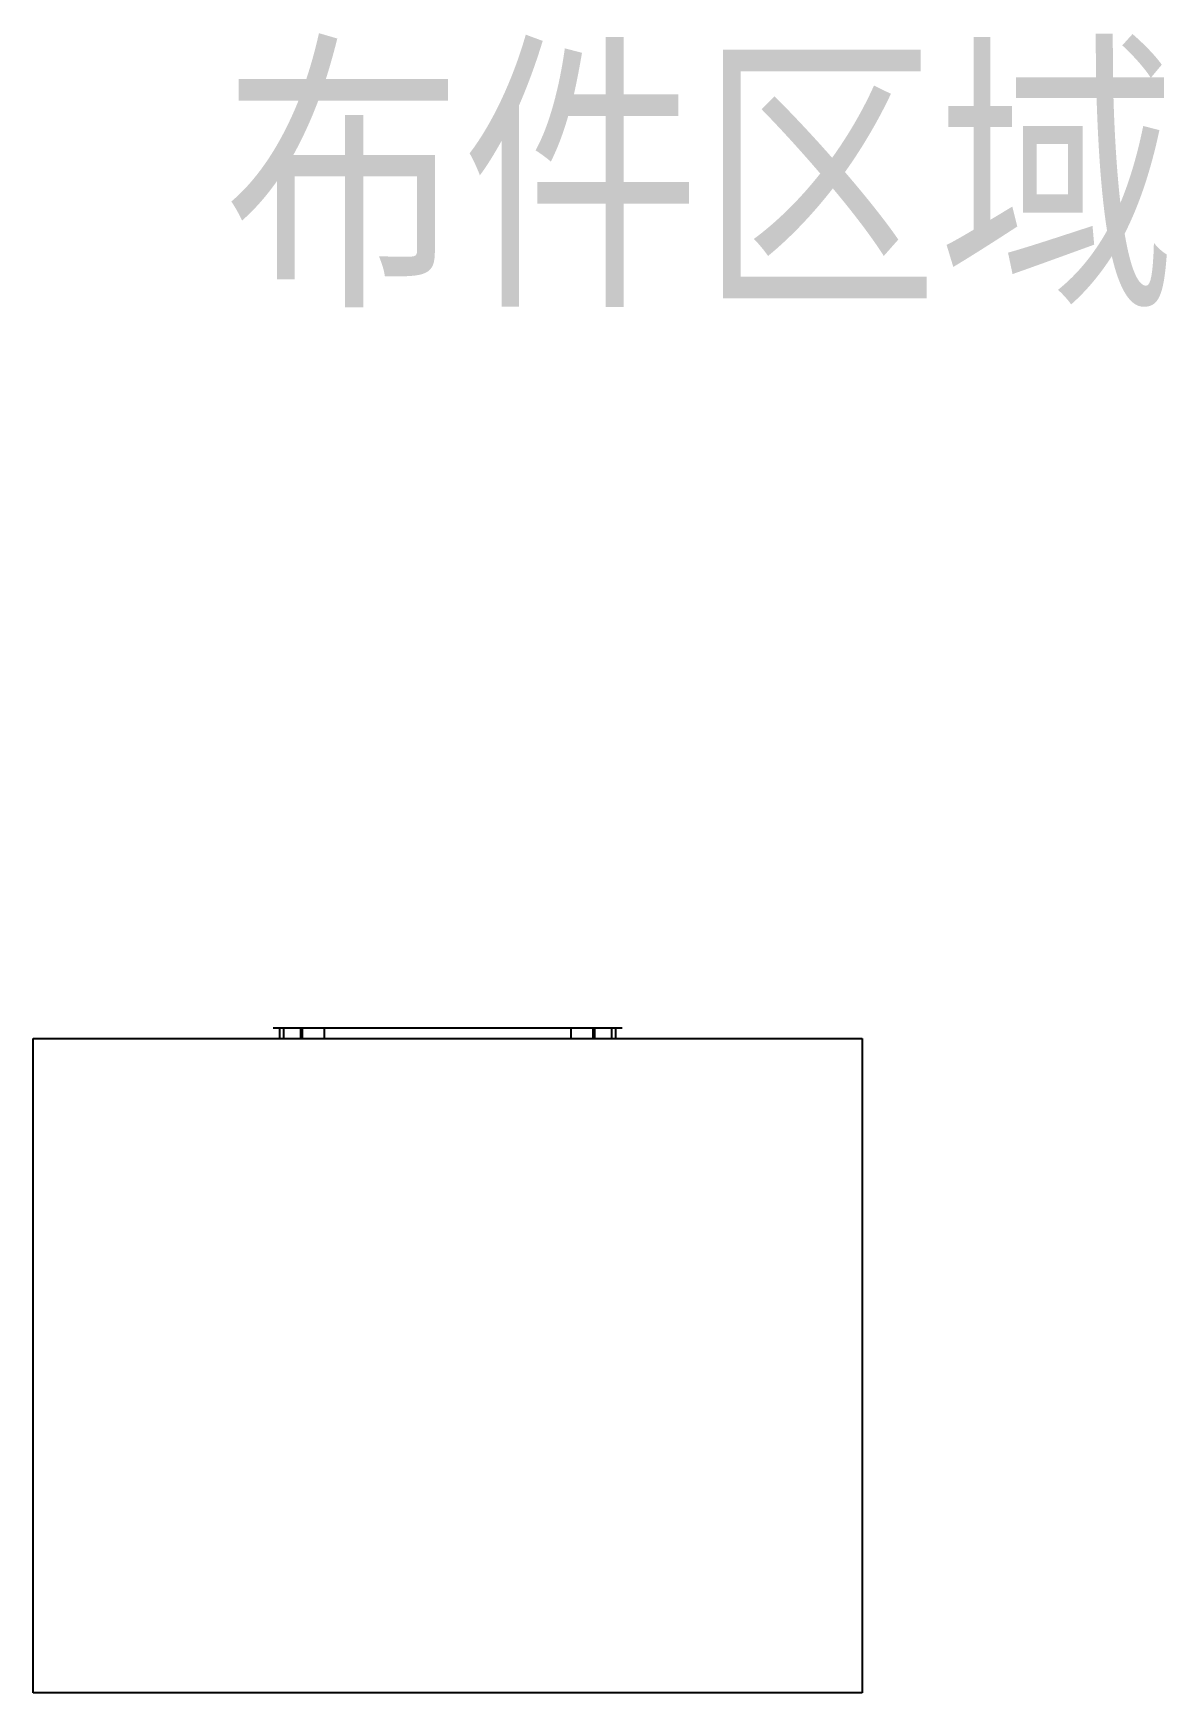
# Model space of a CAD drawing. Header units: inches. Extents: x 0 to 297, y 0 to 210.
# Drawn here: x 216.69 to 242.68, y 93.82 to 131.88 of the extents above; entities that cross this region are included whole.
import ezdxf

# ---------------------------------------------------------------- set-up
doc = ezdxf.new("R2010")
doc.units = ezdxf.units.IN
doc.header["$LTSCALE"] = 0.64311
doc.header["$MEASUREMENT"] = 0
doc.linetypes.add('PHANTOM', pattern=[0.8, 0.45, -0.05, 0.1, -0.05, 0.1, -0.05])
doc.layers.get('0').update_dxf_attribs({"linetype": 'CONTINUOUS'})
doc.layers.add('07_ALL_FEATURES', color=7, linetype='CONTINUOUS')
doc.layers.add('DEFAULT_3', color=7, linetype='PHANTOM')
doc.styles.get("Standard").update_dxf_attribs({"font": 'txt', "width": 0.8})

msp = doc.modelspace()

# ---------------------------------------------------------------- linework, layer by layer
at = {"color": 253, "linetype": 'Continuous'}
for p, q in [((222.193, 109.073), (222.343, 109.073)), ((230.043, 109.073), (230.193, 109.073))]:
    msp.add_line(p, q, dxfattribs=at)
at = {"color": 7, "linetype": 'Continuous'}
for p, q in [((222.343, 108.823), (222.343, 109.073)), ((222.343, 109.073), (230.043, 109.073)), ((222.863, 108.823), (222.863, 109.073)), ((229.523, 109.073), (229.523, 108.823)), ((230.043, 109.073), (230.043, 108.823))]:
    msp.add_line(p, q, dxfattribs=at)
at = {"layer": '07_ALL_FEATURES', "color": 3, "linetype": 'Continuous'}
for p, q in [((216.693, 93.823), (216.693, 108.823)), ((216.693, 108.823), (235.693, 108.823)), ((235.693, 108.823), (235.693, 93.823)), ((235.693, 93.823), (216.693, 93.823))]:
    msp.add_line(p, q, dxfattribs=at)
at = {"layer": 'DEFAULT_3', "color": 7, "linetype": 'PHANTOM'}
for p, q in [((222.428, 109.073), (222.428, 108.823)), ((222.828, 108.823), (222.828, 109.073)), ((223.363, 109.073), (223.363, 108.823)), ((229.023, 108.823), (229.023, 109.073)), ((229.557, 109.073), (229.557, 108.823)), ((229.957, 108.823), (229.957, 109.073))]:
    msp.add_line(p, q, dxfattribs=at)

# ---------------------------------------------------------------- texts
at = {"insert": (221.066, 131.143), "char_height": 5, "width": 30.12192, "attachment_point": 1}
msp.add_mtext('{\\fSimSun|b0|i0|c134|p2;布件区域}', dxfattribs=at)

doc.saveas('drawing.dxf')
